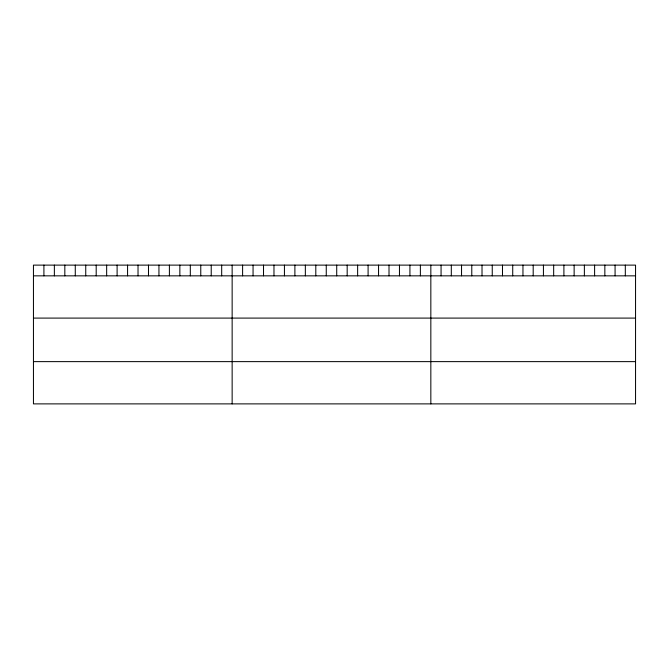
<?xml version="1.0" encoding="UTF-8"?>
<svg xmlns="http://www.w3.org/2000/svg" width="669" height="669" viewBox="0 0 669 669"><rect width="100%" height="100%" fill="white"/><g stroke="black" fill="none" stroke-linecap="round" stroke-linejoin="round"><path stroke-width="1" d="M635.55 275.845L635.55 403.884L33.45 403.884L33.45 265.116L635.55 265.116L635.55 275.845L33.45 275.845M33.45 318.093L635.55 318.093M33.45 361.628L635.55 361.628M625.314 265.116L625.314 275.845M615.079 265.116L615.079 275.845M604.843 265.116L604.843 275.845M594.607 265.116L594.607 275.845M584.371 265.116L584.371 275.845M574.136 265.116L574.136 275.845M563.9 265.116L563.9 275.845M553.664 265.116L553.664 275.845M543.429 265.116L543.429 275.845M533.193 265.116L533.193 275.845M522.957 265.116L522.957 275.845M512.722 265.116L512.722 275.845M502.486 265.116L502.486 275.845M492.25 265.116L492.25 275.845M482.014 265.116L482.014 275.845M471.779 265.116L471.779 275.845M461.543 265.116L461.543 275.845M451.307 265.116L451.307 275.845M441.072 265.116L441.072 275.845M430.836 265.116L430.836 403.884M420.375 265.116L420.375 275.845M409.921 265.116L409.921 275.845M399.46 265.116L399.46 275.845M389.007 265.116L389.007 275.845M378.545 265.116L378.545 275.845M368.092 265.116L368.092 275.845M357.631 265.116L357.631 275.845M347.178 265.116L347.178 275.845M336.716 265.116L336.716 275.845M326.263 265.116L326.263 275.845M315.801 265.116L315.801 275.845M305.348 265.116L305.348 275.845M294.887 265.116L294.887 275.845M284.434 265.116L284.434 275.845M273.972 265.116L273.972 275.845M263.519 265.116L263.519 275.845M253.058 265.116L253.058 275.845M242.604 265.116L242.604 275.845M232.143 265.116L232.143 403.884M221.682 265.116L221.682 275.845M211.228 265.116L211.228 275.845M200.767 265.116L200.767 275.845M190.314 265.116L190.314 275.845M179.852 265.116L179.852 275.845M169.399 265.116L169.399 275.845M158.938 265.116L158.938 275.845M148.485 265.116L148.485 275.845M138.023 265.116L138.023 275.845M127.57 265.116L127.57 275.845M117.108 265.116L117.108 275.845M106.655 265.116L106.655 275.845M96.194 265.116L96.194 275.845M85.741 265.116L85.741 275.845M75.279 265.116L75.279 275.845M64.826 265.116L64.826 275.845M54.365 265.116L54.365 275.845M43.911 265.116L43.911 275.845"/></g></svg>
